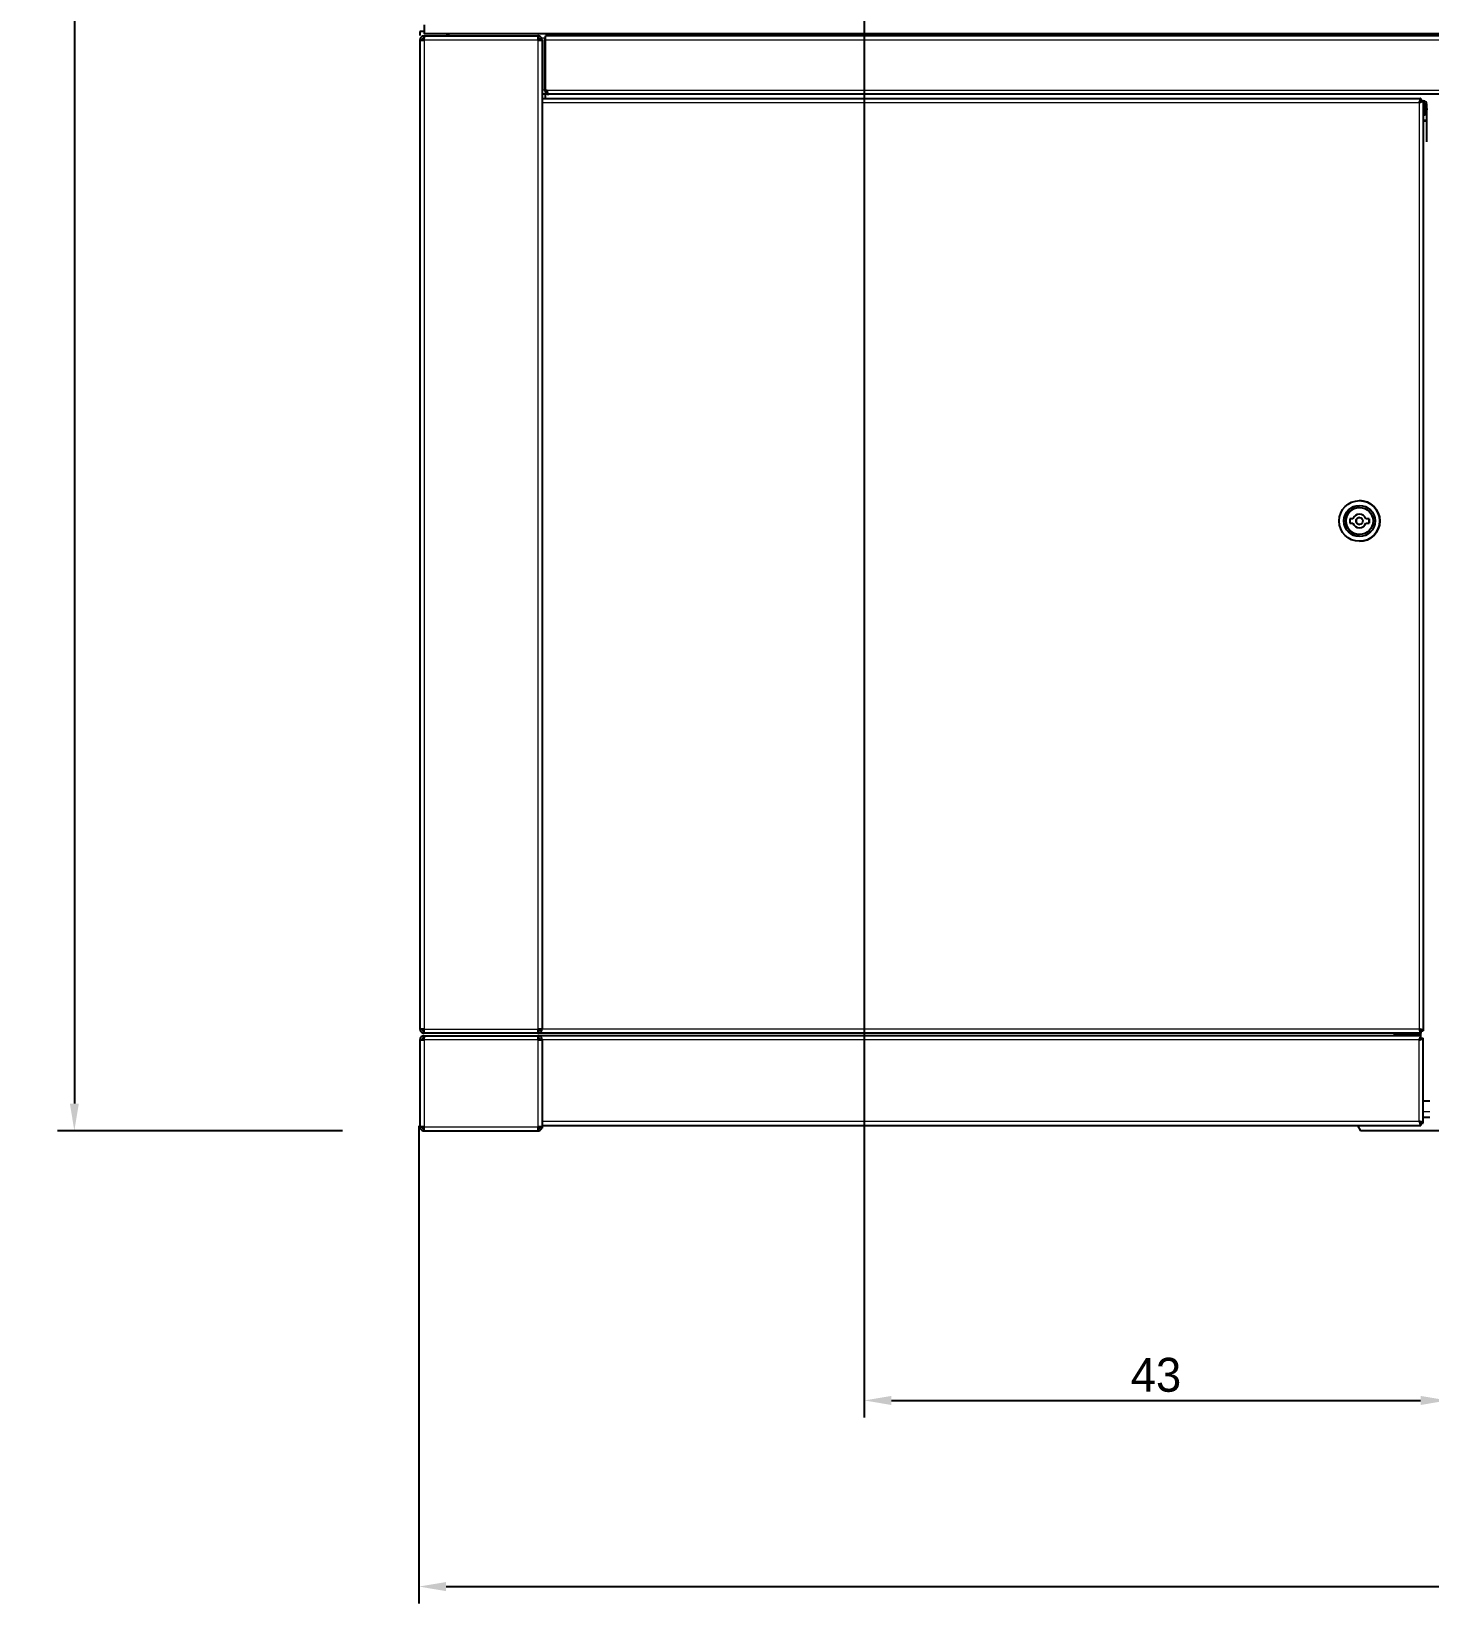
# Model space of a CAD drawing. Header units: millimetres. Extents: x -218071 to -203542, y 15363 to 51382.
# Drawn here: x -217667.5 to -217564.5, y 51097.2 to 51213.1 of the extents above; entities that cross this region are included whole.
import ezdxf

# ---------------------------------------------------------------- set-up
doc = ezdxf.new("R2010")
doc.units = ezdxf.units.MM
doc.header["$LTSCALE"] = 4
doc.layers.add('TPF-DIMENSIONS', color=3, linetype='Continuous')
doc.layers.add('TPF-EQUIPEMENT', color=7, linetype='Continuous')
doc.dimstyles.new('ISO-25', dxfattribs={"dimtxt": 2.5, "dimasz": 2, "dimexe": 1.25, "dimexo": 0.625, "dimtad": 1, "dimtxsty": 'Standard', "dimcen": -2.5, "dimclrt": 256, "dimadec": 0, "dimazin": 0, "dimtfac": 1, "dimtmove": 0, "dimatfit": 3, "dimfxl": 1, "dimarcsym": 0})

# ---------------------------------------------------------------- blocks, each defined once
blk = doc.blocks.new('*D684')
at = {"layer": 'Defpoints', "color": 0, "transparency": 16777216}
for p in [(-217638.93, 51133.04), (-217444.1, 51133.04), (-217444.1, 51098.44)]:
    blk.add_point(p, dxfattribs=at)
at = {"layer": 'TPF-DIMENSIONS', "color": 0, "lineweight": -2, "transparency": 16777216}
for p, q in [((-217638.93, 51132.41), (-217638.93, 51097.19)), ((-217444.1, 51132.41), (-217444.1, 51097.19)), ((-217636.93, 51098.44), (-217446.1, 51098.44))]:
    blk.add_line(p, q, dxfattribs=at)
at = {"layer": 'TPF-DIMENSIONS', "color": 0, "transparency": 16777216}
for points in [[(-217636.93, 51098.77), (-217636.93, 51098.1), (-217638.93, 51098.44)], [(-217446.1, 51098.77), (-217446.1, 51098.1), (-217444.1, 51098.44)]]:
    blk.add_solid(points, dxfattribs=at)
at = {"layer": 'TPF-DIMENSIONS', "transparency": 16777216, "insert": (-217542.41, 51100.31), "char_height": 2.5, "attachment_point": 5}
blk.add_mtext('195', dxfattribs=at)
blk = doc.blocks.new('*D685')
at = {"layer": 'Defpoints', "color": 0, "transparency": 16777216}
for p in [(-217606.1, 51230.16), (-217563.1, 51230.16), (-217563.1, 51112.16)]:
    blk.add_point(p, dxfattribs=at)
at = {"layer": 'TPF-DIMENSIONS', "color": 0, "lineweight": -2, "transparency": 16777216}
for p, q in [((-217606.1, 51229.53), (-217606.1, 51110.91)), ((-217563.1, 51229.53), (-217563.1, 51110.91)), ((-217604.1, 51112.16), (-217565.1, 51112.16))]:
    blk.add_line(p, q, dxfattribs=at)
at = {"layer": 'TPF-DIMENSIONS', "color": 0, "transparency": 16777216}
for points in [[(-217604.1, 51112.49), (-217604.1, 51111.82), (-217606.1, 51112.16)], [(-217565.1, 51112.49), (-217565.1, 51111.82), (-217563.1, 51112.16)]]:
    blk.add_solid(points, dxfattribs=at)
at = {"layer": 'TPF-DIMENSIONS', "transparency": 16777216, "insert": (-217584.6, 51114.03), "char_height": 2.5, "attachment_point": 5}
blk.add_mtext('43', dxfattribs=at)
blk = doc.blocks.new('*D689')
at = {"layer": 'Defpoints', "color": 0, "transparency": 16777216}
for p in [(-217643.96, 51382.04), (-217664.33, 51132.04), (-217643.95, 51132.04)]:
    blk.add_point(p, dxfattribs=at)
at = {"layer": 'TPF-DIMENSIONS', "color": 0, "lineweight": -2, "transparency": 16777216}
for p, q in [((-217644.59, 51382.04), (-217665.58, 51382.04)), ((-217664.33, 51380.04), (-217664.33, 51134.04)), ((-217644.57, 51132.04), (-217665.58, 51132.04))]:
    blk.add_line(p, q, dxfattribs=at)
at = {"layer": 'TPF-DIMENSIONS', "color": 0, "transparency": 16777216}
for points in [[(-217664.66, 51380.04), (-217664, 51380.04), (-217664.33, 51382.04)], [(-217664.66, 51134.04), (-217664, 51134.04), (-217664.33, 51132.04)]]:
    blk.add_solid(points, dxfattribs=at)
at = {"layer": 'TPF-DIMENSIONS', "transparency": 16777216, "insert": (-217667.46, 51258.04), "char_height": 2.5, "attachment_point": 2, "rotation": 90}
blk.add_mtext('250', dxfattribs=at)

msp = doc.modelspace()

# ---------------------------------------------------------------- linework, layer by layer
at = {"layer": 'TPF-EQUIPEMENT', "color": 7, "linetype": 'Continuous', "lineweight": 25, "transparency": 33554671}
for p, q in [((-217638.852, 51213.07), (-217638.852, 51213.046)), ((-217638.552, 51213.07), (-217638.852, 51213.07)), ((-217638.852, 51213.046), (-217638.852, 51212.769)), ((-217638.552, 51213.557), (-217638.552, 51212.905)), ((-217444.652, 51212.905), (-217638.552, 51212.905)), ((-217638.552, 51212.736), (-217638.552, 51212.586)), ((-217638.538, 51212.736), (-217638.552, 51212.736)), ((-217638.538, 51212.736), (-217630.167, 51212.736)), ((-217636.852, 51212.736), (-217636.852, 51212.905)), ((-217636.752, 51212.905), (-217636.752, 51212.736)), ((-217630.152, 51212.736), (-217630.167, 51212.736)), ((-217630.152, 51212.736), (-217630.152, 51212.586)), ((-217629.588, 51212.436), (-217629.588, 51212.736)), ((-217453.617, 51212.736), (-217629.588, 51212.736)), ((-217638.852, 51212.436), (-217638.852, 51139.536)), ((-217638.852, 51212.436), (-217638.552, 51212.436)), ((-217638.552, 51212.579), (-217638.613, 51212.572)), ((-217630.152, 51212.436), (-217629.852, 51212.436)), ((-217629.852, 51212.436), (-217629.852, 51139.536)), ((-217629.652, 51212.576), (-217629.588, 51212.576)), ((-217629.652, 51212.426), (-217629.652, 51212.576)), ((-217629.652, 51208.736), (-217629.652, 51212.426)), ((-217629.588, 51208.756), (-217629.588, 51212.436)), ((-217629.352, 51208.436), (-217629.852, 51208.436)), ((-217629.852, 51208.136), (-217565.066, 51208.136)), ((-217629.652, 51208.736), (-217629.568, 51208.736)), ((-217629.6, 51208.136), (-217629.6, 51208.436)), ((-217629.568, 51208.736), (-217629.488, 51208.736)), ((-217453.852, 51208.436), (-217629.352, 51208.436)), ((-217565.066, 51207.986), (-217565.066, 51208.136)), ((-217565.066, 51208.136), (-217565.066, 51207.986)), ((-217565.066, 51208.136), (-217565.066, 51208.136)), ((-217565.202, 51207.836), (-217565.202, 51207.836)), ((-217565.088, 51207.914), (-217565.157, 51207.924)), ((-217565.066, 51207.936), (-217565.139, 51207.936)), ((-217565.066, 51207.986), (-217565.066, 51207.986)), ((-217565.052, 51207.972), (-217564.902, 51207.972)), ((-217564.902, 51207.972), (-217564.902, 51139.4)), ((-217564.902, 51207.972), (-217564.901, 51207.972)), ((-217564.901, 51207.972), (-217564.901, 51181.236)), ((-217564.852, 51207.936), (-217564.901, 51207.936)), ((-217564.901, 51207.647), (-217564.781, 51207.579)), ((-217564.802, 51207.105), (-217564.901, 51207.048)), ((-217564.652, 51207.736), (-217564.652, 51207.549)), ((-217564.652, 51207.122), (-217564.652, 51206.542)), ((-217564.652, 51206.542), (-217564.652, 51206.439)), ((-217564.652, 51206.439), (-217564.652, 51204.94)), ((-217569.602, 51178.486), (-217569.602, 51178.486)), ((-217570.317, 51177.136), (-217570.317, 51176.836)), ((-217570.079, 51177.136), (-217570.317, 51177.136)), ((-217570.317, 51176.836), (-217570.079, 51176.836)), ((-217569.602, 51177.486), (-217569.602, 51177.486)), ((-217568.887, 51177.136), (-217569.125, 51177.136)), ((-217569.125, 51176.836), (-217568.887, 51176.836)), ((-217568.887, 51176.836), (-217568.887, 51177.136)), ((-217568.887, 51177.136), (-217568.887, 51176.836)), ((-217568.887, 51177.136), (-217568.887, 51177.136)), ((-217568.887, 51176.836), (-217568.887, 51176.836)), ((-217569.602, 51176.486), (-217569.602, 51176.486)), ((-217569.602, 51175.486), (-217569.602, 51175.486)), ((-217564.901, 51174.736), (-217564.901, 51139.4)), ((-217638.552, 51139.536), (-217638.852, 51139.536)), ((-217638.852, 51138.736), (-217638.852, 51132.336)), ((-217638.852, 51138.736), (-217638.552, 51138.736)), ((-217638.552, 51138.879), (-217638.613, 51138.872)), ((-217638.552, 51139.236), (-217638.552, 51139.386)), ((-217638.552, 51139.236), (-217638.538, 51139.236)), ((-217638.552, 51139.036), (-217638.552, 51138.886)), ((-217638.538, 51139.036), (-217638.552, 51139.036)), ((-217630.167, 51139.236), (-217638.538, 51139.236)), ((-217638.538, 51139.036), (-217630.167, 51139.036)), ((-217630.167, 51139.236), (-217630.152, 51139.236)), ((-217630.152, 51139.036), (-217630.167, 51139.036)), ((-217629.852, 51139.536), (-217630.152, 51139.536)), ((-217630.152, 51139.393), (-217630.097, 51139.397)), ((-217630.152, 51139.236), (-217630.152, 51139.386)), ((-217565.066, 51139.236), (-217630.152, 51139.236)), ((-217630.152, 51139.036), (-217630.152, 51138.886)), ((-217565.066, 51139.036), (-217630.152, 51139.036)), ((-217630.152, 51138.736), (-217629.852, 51138.736)), ((-217629.852, 51138.736), (-217629.852, 51132.336)), ((-217565.366, 51139.086), (-217567.102, 51139.086)), ((-217565.065, 51139.086), (-217565.366, 51139.086)), ((-217565.201, 51138.736), (-217565.201, 51138.736)), ((-217565.152, 51139.507), (-217565.152, 51139.456)), ((-217565.051, 51138.872), (-217565.102, 51138.872)), ((-217565.066, 51139.386), (-217565.066, 51139.236)), ((-217565.066, 51139.236), (-217565.066, 51139.386)), ((-217565.066, 51139.386), (-217565.066, 51139.386)), ((-217565.066, 51139.236), (-217565.065, 51139.236)), ((-217565.066, 51139.236), (-217565.066, 51139.236)), ((-217565.066, 51138.886), (-217565.066, 51139.036)), ((-217565.066, 51139.036), (-217565.065, 51139.036)), ((-217565.066, 51138.886), (-217565.065, 51138.886)), ((-217565.065, 51139.236), (-217565.065, 51139.236)), ((-217565.065, 51139.086), (-217565.065, 51139.086)), ((-217565.052, 51139.4), (-217564.902, 51139.4)), ((-217565.051, 51138.872), (-217564.901, 51138.872)), ((-217564.901, 51139.4), (-217564.902, 51139.4)), ((-217564.901, 51132.6), (-217564.901, 51138.872)), ((-217564.901, 51138.872), (-217564.901, 51138.872)), ((-217564.901, 51132.6), (-217564.901, 51138.872)), ((-217564.901, 51134.236), (-217564.402, 51134.236)), ((-217564.901, 51133.036), (-217564.402, 51133.036)), ((-217638.552, 51132.336), (-217638.852, 51132.336)), ((-217638.852, 51132.216), (-217638.852, 51132.336)), ((-217638.826, 51132.216), (-217638.852, 51132.216)), ((-217638.698, 51132.336), (-217638.672, 51132.291)), ((-217638.672, 51132.251), (-217638.672, 51132.336)), ((-217638.672, 51132.062), (-217638.672, 51132.036)), ((-217638.552, 51132.036), (-217638.672, 51132.036)), ((-217638.549, 51132.216), (-217638.638, 51132.216)), ((-217638.629, 51132.216), (-217638.624, 51132.206)), ((-217638.552, 51132.036), (-217638.552, 51132.186)), ((-217638.552, 51132.036), (-217638.538, 51132.036)), ((-217638.538, 51132.036), (-217630.167, 51132.036)), ((-217630.167, 51132.036), (-217630.152, 51132.036)), ((-217629.852, 51132.336), (-217630.152, 51132.336)), ((-217630.152, 51132.036), (-217630.152, 51132.186)), ((-217630.032, 51132.036), (-217630.152, 51132.036)), ((-217630.032, 51132.062), (-217630.032, 51132.036)), ((-217629.879, 51132.216), (-217629.852, 51132.216)), ((-217629.852, 51132.436), (-217565.066, 51132.436)), ((-217629.852, 51132.336), (-217629.852, 51132.216)), ((-217569.756, 51132.436), (-217569.525, 51132.036)), ((-217563.18, 51132.036), (-217569.525, 51132.036)), ((-217565.066, 51132.586), (-217565.066, 51132.436)), ((-217565.065, 51132.586), (-217565.066, 51132.586)), ((-217565.065, 51132.436), (-217565.066, 51132.436)), ((-217565.065, 51132.436), (-217565.065, 51132.586)), ((-217565.051, 51132.6), (-217564.901, 51132.6)), ((-217564.901, 51132.6), (-217564.901, 51132.6))]:
    msp.add_line(p, q, dxfattribs=at)
at = {"layer": 'TPF-EQUIPEMENT', "color": 8, "linetype": 'Continuous', "lineweight": 18, "transparency": 33554671}
for p, q in [((-217638.552, 51212.436), (-217638.552, 51212.579)), ((-217638.552, 51212.436), (-217638.552, 51139.536)), ((-217630.152, 51212.436), (-217638.552, 51212.436)), ((-217630.152, 51139.536), (-217630.152, 51212.436)), ((-217629.912, 51212.605), (-217629.588, 51212.605)), ((-217629.588, 51212.426), (-217629.652, 51212.426)), ((-217453.617, 51212.436), (-217629.588, 51212.436)), ((-217629.652, 51208.736), (-217629.852, 51208.736)), ((-217629.488, 51208.736), (-217453.717, 51208.736)), ((-217629.852, 51207.836), (-217565.202, 51207.836)), ((-217565.202, 51207.836), (-217565.202, 51139.536)), ((-217565.118, 51207.885), (-217565.169, 51207.891)), ((-217564.652, 51206.542), (-217564.901, 51206.542)), ((-217564.652, 51206.439), (-217564.901, 51206.439)), ((-217638.552, 51139.536), (-217630.152, 51139.536)), ((-217638.552, 51139.393), (-217638.552, 51139.536)), ((-217638.552, 51138.736), (-217638.552, 51138.879)), ((-217630.152, 51138.736), (-217638.552, 51138.736)), ((-217638.552, 51138.736), (-217638.552, 51132.336)), ((-217630.152, 51139.536), (-217630.152, 51139.393)), ((-217630.152, 51138.872), (-217630.152, 51138.736)), ((-217630.152, 51132.336), (-217630.152, 51138.736)), ((-217565.202, 51139.536), (-217629.852, 51139.536)), ((-217565.202, 51138.736), (-217629.852, 51138.736)), ((-217565.366, 51139.086), (-217565.366, 51139.236)), ((-217565.202, 51132.736), (-217565.202, 51138.736)), ((-217565.201, 51138.736), (-217565.201, 51138.736)), ((-217565.065, 51139.236), (-217565.065, 51139.086)), ((-217565.065, 51139.086), (-217565.065, 51139.236)), ((-217565.065, 51139.036), (-217565.065, 51138.886)), ((-217564.402, 51133.436), (-217564.901, 51133.436)), ((-217638.552, 51132.336), (-217630.152, 51132.336)), ((-217630.152, 51132.336), (-217630.152, 51132.2)), ((-217629.852, 51132.736), (-217565.202, 51132.736))]:
    msp.add_line(p, q, dxfattribs=at)
at = {"layer": 'TPF-EQUIPEMENT', "color": 7, "linetype": 'Continuous', "lineweight": 25, "transparency": 33554671, "flags": 128}
for points in [[(-217565.065, 51138.886), (-217565.065, 51138.899), (-217565.065, 51138.937), (-217565.065, 51138.994), (-217565.065, 51139.061), (-217565.065, 51139.128), (-217565.065, 51139.184), (-217565.065, 51139.222), (-217565.065, 51139.236)], [(-217565.065, 51139.036), (-217565.065, 51139.038), (-217565.065, 51139.043), (-217565.065, 51139.051), (-217565.065, 51139.061), (-217565.065, 51139.07), (-217565.065, 51139.078), (-217565.065, 51139.084), (-217565.065, 51139.086)]]:
    msp.add_lwpolyline(points, dxfattribs=at)
at = {"layer": 'TPF-EQUIPEMENT', "color": 7, "linetype": 'Continuous', "lineweight": 25, "transparency": 33554671}
for radius in [1.5, 1.15, 1, 0.25]:
    msp.add_circle((-217569.602, 51176.986), radius, dxfattribs=at)
for centre, radius, start, end in [((-217629.568, 51208.756), 0.02, 180, 270), ((-217565.202, 51207.336), 0.59, 300.68302, 59.31698), ((-217565.202, 51207.336), 0.4, 0, 41.17737), ((-217565.202, 51207.336), 0.4, 318.82263, 0), ((-217564.852, 51207.736), 0.2, 0, 90), ((-217569.602, 51176.986), 1, 90, 270), ((-217569.602, 51176.986), 1.5, 270, 90), ((-217569.602, 51176.986), 0.5, 17.4576, 162.5424), ((-217569.602, 51176.986), 0.5, 197.4576, 342.5424), ((-217569.602, 51176.986), 0.25, 90, 180), ((-217569.602, 51176.986), 0.25, 180, 270), ((-217569.602, 51176.986), 0.5, 17.4576, 90), ((-217569.602, 51176.986), 0.5, 270, 342.5424)]:
    msp.add_arc(centre, radius, start, end, dxfattribs=at)
at = {"layer": 'TPF-EQUIPEMENT', "color": 8, "linetype": 'Continuous', "lineweight": 18, "transparency": 33554671}
msp.add_arc((-217565.202, 51207.336), 0.556, 302.78013, 57.21987, dxfattribs=at)
at = {"layer": 'TPF-EQUIPEMENT', "color": 7, "linetype": 'Continuous', "lineweight": 25, "transparency": 33554671}
for points in [[(-217638.552, 51212.736), (-217638.592, 51212.731), (-217638.67, 51212.722), (-217638.77, 51212.653), (-217638.839, 51212.554), (-217638.848, 51212.475), (-217638.852, 51212.436)], [(-217638.552, 51212.436), (-217638.551, 51212.475), (-217638.549, 51212.554), (-217638.545, 51212.653), (-217638.542, 51212.722), (-217638.54, 51212.731), (-217638.538, 51212.736)], [(-217630.167, 51212.736), (-217630.165, 51212.731), (-217630.163, 51212.722), (-217630.16, 51212.653), (-217630.156, 51212.554), (-217630.154, 51212.475), (-217630.152, 51212.436)], [(-217629.852, 51212.436), (-217629.857, 51212.475), (-217629.866, 51212.554), (-217629.935, 51212.653), (-217630.035, 51212.722), (-217630.113, 51212.731), (-217630.152, 51212.736)], [(-217638.552, 51212.586), (-217638.572, 51212.583), (-217638.611, 51212.579), (-217638.661, 51212.544), (-217638.696, 51212.495), (-217638.7, 51212.455), (-217638.702, 51212.436)], [(-217630.002, 51212.436), (-217630.005, 51212.455), (-217630.009, 51212.495), (-217630.044, 51212.544), (-217630.094, 51212.579), (-217630.133, 51212.583), (-217630.152, 51212.586)], [(-217638.852, 51139.536), (-217638.848, 51139.496), (-217638.839, 51139.418), (-217638.77, 51139.319), (-217638.67, 51139.249), (-217638.592, 51139.24), (-217638.552, 51139.236)], [(-217638.552, 51139.036), (-217638.592, 51139.031), (-217638.67, 51139.022), (-217638.77, 51138.953), (-217638.839, 51138.854), (-217638.848, 51138.775), (-217638.852, 51138.736)], [(-217638.702, 51139.536), (-217638.7, 51139.516), (-217638.696, 51139.477), (-217638.661, 51139.427), (-217638.611, 51139.392), (-217638.572, 51139.388), (-217638.552, 51139.386)], [(-217638.552, 51138.886), (-217638.572, 51138.883), (-217638.611, 51138.879), (-217638.661, 51138.844), (-217638.696, 51138.795), (-217638.7, 51138.755), (-217638.702, 51138.736)], [(-217638.538, 51139.236), (-217638.54, 51139.24), (-217638.542, 51139.249), (-217638.545, 51139.319), (-217638.549, 51139.418), (-217638.551, 51139.496), (-217638.552, 51139.536)], [(-217638.552, 51138.736), (-217638.551, 51138.775), (-217638.549, 51138.854), (-217638.545, 51138.953), (-217638.542, 51139.022), (-217638.54, 51139.031), (-217638.538, 51139.036)], [(-217630.152, 51139.536), (-217630.154, 51139.496), (-217630.156, 51139.418), (-217630.16, 51139.319), (-217630.163, 51139.249), (-217630.165, 51139.24), (-217630.167, 51139.236)], [(-217630.167, 51139.036), (-217630.165, 51139.031), (-217630.163, 51139.022), (-217630.16, 51138.953), (-217630.156, 51138.854), (-217630.154, 51138.775), (-217630.152, 51138.736)], [(-217630.152, 51139.386), (-217630.133, 51139.388), (-217630.094, 51139.392), (-217630.044, 51139.427), (-217630.009, 51139.477), (-217630.005, 51139.516), (-217630.002, 51139.536)], [(-217630.152, 51139.236), (-217630.113, 51139.24), (-217630.035, 51139.249), (-217629.935, 51139.319), (-217629.866, 51139.418), (-217629.857, 51139.496), (-217629.852, 51139.536)], [(-217629.852, 51138.736), (-217629.857, 51138.775), (-217629.866, 51138.854), (-217629.935, 51138.953), (-217630.035, 51139.022), (-217630.113, 51139.031), (-217630.152, 51139.036)], [(-217630.002, 51138.736), (-217630.005, 51138.755), (-217630.009, 51138.795), (-217630.044, 51138.844), (-217630.094, 51138.879), (-217630.133, 51138.883), (-217630.152, 51138.886)], [(-217638.852, 51132.336), (-217638.848, 51132.296), (-217638.839, 51132.218), (-217638.77, 51132.119), (-217638.67, 51132.049), (-217638.592, 51132.04), (-217638.552, 51132.036)], [(-217638.702, 51132.336), (-217638.7, 51132.316), (-217638.696, 51132.277), (-217638.661, 51132.227), (-217638.611, 51132.192), (-217638.572, 51132.188), (-217638.552, 51132.186)], [(-217638.538, 51132.036), (-217638.54, 51132.04), (-217638.542, 51132.049), (-217638.545, 51132.119), (-217638.549, 51132.218), (-217638.551, 51132.296), (-217638.552, 51132.336)], [(-217630.152, 51132.336), (-217630.154, 51132.296), (-217630.156, 51132.218), (-217630.16, 51132.119), (-217630.163, 51132.049), (-217630.165, 51132.04), (-217630.167, 51132.036)], [(-217630.152, 51132.186), (-217630.133, 51132.188), (-217630.094, 51132.192), (-217630.044, 51132.227), (-217630.009, 51132.277), (-217630.005, 51132.316), (-217630.002, 51132.336)], [(-217630.152, 51132.036), (-217630.113, 51132.04), (-217630.035, 51132.049), (-217629.935, 51132.119), (-217629.866, 51132.218), (-217629.857, 51132.296), (-217629.852, 51132.336)]]:
    msp.add_open_spline(points, degree=3, dxfattribs=at)
for points, knots in [([(-217629.652, 51208.736), (-217629.649, 51208.701), (-217629.642, 51208.63), (-217629.586, 51208.538), (-217629.504, 51208.47), (-217629.421, 51208.439), (-217629.369, 51208.437), (-217629.352, 51208.436)], [0, 0, 0, 0, 0.2234635, 0.4469588, 0.6704542, 0.8939494, 1, 1, 1, 1]), ([(-217629.502, 51208.736), (-217629.5, 51208.713), (-217629.495, 51208.673), (-217629.468, 51208.642), (-217629.456, 51208.629)], [0, 0, 0, 0, 0.55489604, 1, 1, 1, 1]), ([(-217629.352, 51208.436), (-217629.363, 51208.439), (-217629.383, 51208.447), (-217629.413, 51208.502), (-217629.444, 51208.584), (-217629.469, 51208.668), (-217629.484, 51208.719), (-217629.488, 51208.736)], [0, 0, 0, 0, 0.2234635, 0.4469588, 0.6704542, 0.8939494, 1, 1, 1, 1]), ([(-217565.066, 51208.136), (-217565.076, 51208.132), (-217565.096, 51208.125), (-217565.127, 51208.069), (-217565.157, 51207.987), (-217565.182, 51207.904), (-217565.197, 51207.852), (-217565.202, 51207.836)], [0, 0, 0, 0, 0.2234635, 0.4469588, 0.6704542, 0.8939494, 1, 1, 1, 1]), ([(-217565.066, 51207.986), (-217565.079, 51207.983), (-217565.103, 51207.977), (-217565.138, 51207.939), (-217565.171, 51207.89), (-217565.192, 51207.853), (-217565.202, 51207.836)], [0, 0, 0, 0, 0.2823079, 0.5306182, 0.7788488, 1, 1, 1, 1]), ([(-217565.202, 51207.836), (-217565.167, 51207.846), (-217565.096, 51207.866), (-217565.004, 51207.896), (-217564.936, 51207.927), (-217564.905, 51207.952), (-217564.903, 51207.967), (-217564.902, 51207.972)], [0, 0, 0, 0, 0.2234635, 0.4469588, 0.6704542, 0.8939494, 1, 1, 1, 1]), ([(-217565.202, 51207.836), (-217565.18, 51207.849), (-217565.138, 51207.873), (-217565.088, 51207.908), (-217565.057, 51207.94), (-217565.054, 51207.962), (-217565.052, 51207.972)], [0, 0, 0, 0, 0.2823079, 0.5306182, 0.7788488, 1, 1, 1, 1]), ([(-217564.901, 51207.624), (-217564.874, 51207.608), (-217564.84, 51207.588), (-217564.809, 51207.57), (-217564.802, 51207.567)], [0, 0, 0, 0, 0.8083897, 1, 1, 1, 1]), ([(-217564.781, 51207.093), (-217564.799, 51207.083), (-217564.838, 51207.061), (-217564.879, 51207.037), (-217564.901, 51207.024)], [0, 0, 0, 0, 0.4313758, 1, 1, 1, 1]), ([(-217564.781, 51207.579), (-217564.781, 51207.579), (-217564.785, 51207.577), (-217564.79, 51207.574), (-217564.797, 51207.57), (-217564.802, 51207.567), (-217564.802, 51207.567), (-217564.802, 51207.567)], [0, 0, 0, 0, 0.0086674, 0.26763263, 0.5286616, 0.76384614, 1, 1, 1, 1]), ([(-217564.802, 51207.567), (-217564.802, 51207.501), (-217564.802, 51207.425), (-217564.802, 51207.346), (-217564.802, 51207.336)], [0, 0, 0, 0, 0.8696642, 1, 1, 1, 1]), ([(-217564.802, 51207.336), (-217564.802, 51207.276), (-217564.802, 51207.197), (-217564.802, 51207.123), (-217564.802, 51207.105)], [0, 0, 0, 0, 0.7497613, 1, 1, 1, 1]), ([(-217564.781, 51207.093), (-217564.781, 51207.093), (-217564.785, 51207.094), (-217564.79, 51207.098), (-217564.797, 51207.102), (-217564.802, 51207.104), (-217564.802, 51207.105), (-217564.802, 51207.105)], [0, 0, 0, 0, 0.0086674, 0.2676326, 0.5286616, 0.7638461, 1, 1, 1, 1]), ([(-217564.781, 51207.579), (-217564.782, 51207.559), (-217564.782, 51207.46), (-217564.783, 51207.296), (-217564.782, 51207.155), (-217564.781, 51207.093)], [0, 0, 0, 0, 0.1227616, 0.6159196, 1, 1, 1, 1]), ([(-217638.611, 51139.398), (-217638.603, 51139.397), (-217638.584, 51139.394), (-217638.564, 51139.393), (-217638.552, 51139.393)], [0, 0, 0, 0, 0.4197558, 1, 1, 1, 1]), ([(-217630.045, 51138.839), (-217630.064, 51138.845), (-217630.098, 51138.856), (-217630.136, 51138.867), (-217630.152, 51138.872)], [0, 0, 0, 0, 0.5535941, 1, 1, 1, 1]), ([(-217630.002, 51138.736), (-217630.005, 51138.749), (-217630.011, 51138.773), (-217630.049, 51138.808), (-217630.098, 51138.84), (-217630.135, 51138.862), (-217630.152, 51138.872)], [0, 0, 0, 0, 0.2823079, 0.5306182, 0.7788488, 1, 1, 1, 1]), ([(-217564.902, 51139.4), (-217564.905, 51139.41), (-217564.913, 51139.43), (-217564.968, 51139.461), (-217565.05, 51139.491), (-217565.134, 51139.516), (-217565.185, 51139.531), (-217565.202, 51139.536)], [0, 0, 0, 0, 0.2234635, 0.4469588, 0.6704542, 0.8939494, 1, 1, 1, 1]), ([(-217565.052, 51139.4), (-217565.055, 51139.413), (-217565.06, 51139.437), (-217565.099, 51139.472), (-217565.148, 51139.505), (-217565.184, 51139.526), (-217565.202, 51139.536)], [0, 0, 0, 0, 0.2823079, 0.5306182, 0.7788488, 1, 1, 1, 1]), ([(-217565.202, 51139.536), (-217565.192, 51139.501), (-217565.171, 51139.43), (-217565.141, 51139.338), (-217565.111, 51139.27), (-217565.086, 51139.239), (-217565.071, 51139.237), (-217565.066, 51139.236)], [0, 0, 0, 0, 0.2234635, 0.4469588, 0.6704542, 0.8939494, 1, 1, 1, 1]), ([(-217565.202, 51139.536), (-217565.189, 51139.514), (-217565.165, 51139.472), (-217565.13, 51139.422), (-217565.097, 51139.391), (-217565.076, 51139.387), (-217565.066, 51139.386)], [0, 0, 0, 0, 0.2823079, 0.5306182, 0.7788488, 1, 1, 1, 1]), ([(-217565.066, 51139.036), (-217565.076, 51139.032), (-217565.096, 51139.025), (-217565.126, 51138.969), (-217565.157, 51138.887), (-217565.182, 51138.804), (-217565.197, 51138.752), (-217565.202, 51138.736)], [0, 0, 0, 0, 0.2234635, 0.4469588, 0.6704542, 0.8939494, 1, 1, 1, 1]), ([(-217565.202, 51138.736), (-217565.166, 51138.746), (-217565.096, 51138.766), (-217565.004, 51138.796), (-217564.936, 51138.827), (-217564.905, 51138.852), (-217564.902, 51138.867), (-217564.901, 51138.872)], [0, 0, 0, 0, 0.2234635, 0.4469588, 0.6704542, 0.8939494, 1, 1, 1, 1]), ([(-217565.066, 51138.886), (-217565.078, 51138.883), (-217565.102, 51138.877), (-217565.138, 51138.839), (-217565.17, 51138.79), (-217565.191, 51138.753), (-217565.201, 51138.736)], [0, 0, 0, 0, 0.2823079, 0.5306182, 0.7788488, 1, 1, 1, 1]), ([(-217565.201, 51138.736), (-217565.179, 51138.749), (-217565.137, 51138.773), (-217565.088, 51138.808), (-217565.057, 51138.84), (-217565.053, 51138.862), (-217565.051, 51138.872)], [0, 0, 0, 0, 0.2823079, 0.5306182, 0.7788488, 1, 1, 1, 1]), ([(-217630.152, 51132.2), (-217630.13, 51132.213), (-217630.088, 51132.237), (-217630.039, 51132.272), (-217630.008, 51132.305), (-217630.004, 51132.326), (-217630.002, 51132.336)], [0, 0, 0, 0, 0.2823079, 0.5306182, 0.7788488, 1, 1, 1, 1]), ([(-217630.152, 51132.2), (-217630.116, 51132.21), (-217630.078, 51132.221), (-217630.046, 51132.231), (-217630.044, 51132.232)], [0, 0, 0, 0, 0.9489417, 1, 1, 1, 1]), ([(-217564.901, 51132.6), (-217564.905, 51132.61), (-217564.912, 51132.63), (-217564.968, 51132.661), (-217565.05, 51132.691), (-217565.133, 51132.716), (-217565.185, 51132.731), (-217565.202, 51132.736)], [0, 0, 0, 0, 0.2234635, 0.4469588, 0.6704542, 0.8939494, 1, 1, 1, 1]), ([(-217565.202, 51132.736), (-217565.191, 51132.701), (-217565.171, 51132.63), (-217565.141, 51132.538), (-217565.11, 51132.47), (-217565.085, 51132.439), (-217565.07, 51132.437), (-217565.066, 51132.436)], [0, 0, 0, 0, 0.2234635, 0.4469588, 0.6704542, 0.8939494, 1, 1, 1, 1]), ([(-217565.051, 51132.6), (-217565.054, 51132.613), (-217565.06, 51132.637), (-217565.098, 51132.672), (-217565.147, 51132.705), (-217565.184, 51132.726), (-217565.201, 51132.736)], [0, 0, 0, 0, 0.2823079, 0.5306182, 0.7788488, 1, 1, 1, 1]), ([(-217565.201, 51132.736), (-217565.189, 51132.714), (-217565.165, 51132.672), (-217565.129, 51132.622), (-217565.097, 51132.591), (-217565.076, 51132.587), (-217565.066, 51132.586)], [0, 0, 0, 0, 0.2823079, 0.5306182, 0.7788488, 1, 1, 1, 1])]:
    msp.add_open_spline(points, degree=3, knots=knots, dxfattribs=at)

# ---------------------------------------------------------------- dimensions: what is measured, and where the dimension line sits
at = {"layer": 'TPF-DIMENSIONS', "transparency": 33554671}
dim = msp.add_linear_dim(base=(-217664.331, 51132.036), p1=(-217643.961, 51382.036), p2=(-217643.946, 51132.036), angle=90, dimstyle='ISO-25', dxfattribs=at)
dim.commit()
dim.dimension.update_dxf_attribs({"geometry": '*D689', "text_midpoint": (-217664.331, 51258.036), "dimtype": 160})
dim = msp.add_linear_dim(base=(-217563.102, 51112.158), p1=(-217606.102, 51230.158), p2=(-217563.102, 51230.158), dimstyle='ISO-25', dxfattribs=at)
dim.commit()
dim.dimension.update_dxf_attribs({"geometry": '*D685', "text_midpoint": (-217584.602, 51114.033)})
dim = msp.add_linear_dim(base=(-217444.102, 51098.436), p1=(-217638.927, 51133.036), p2=(-217444.102, 51133.036), dimstyle='ISO-25', override={"dimdec": 0}, dxfattribs=at)
dim.commit()
dim.dimension.update_dxf_attribs({"geometry": '*D684', "text_midpoint": (-217542.408, 51098.436), "dimtype": 160})

doc.saveas('drawing.dxf')
